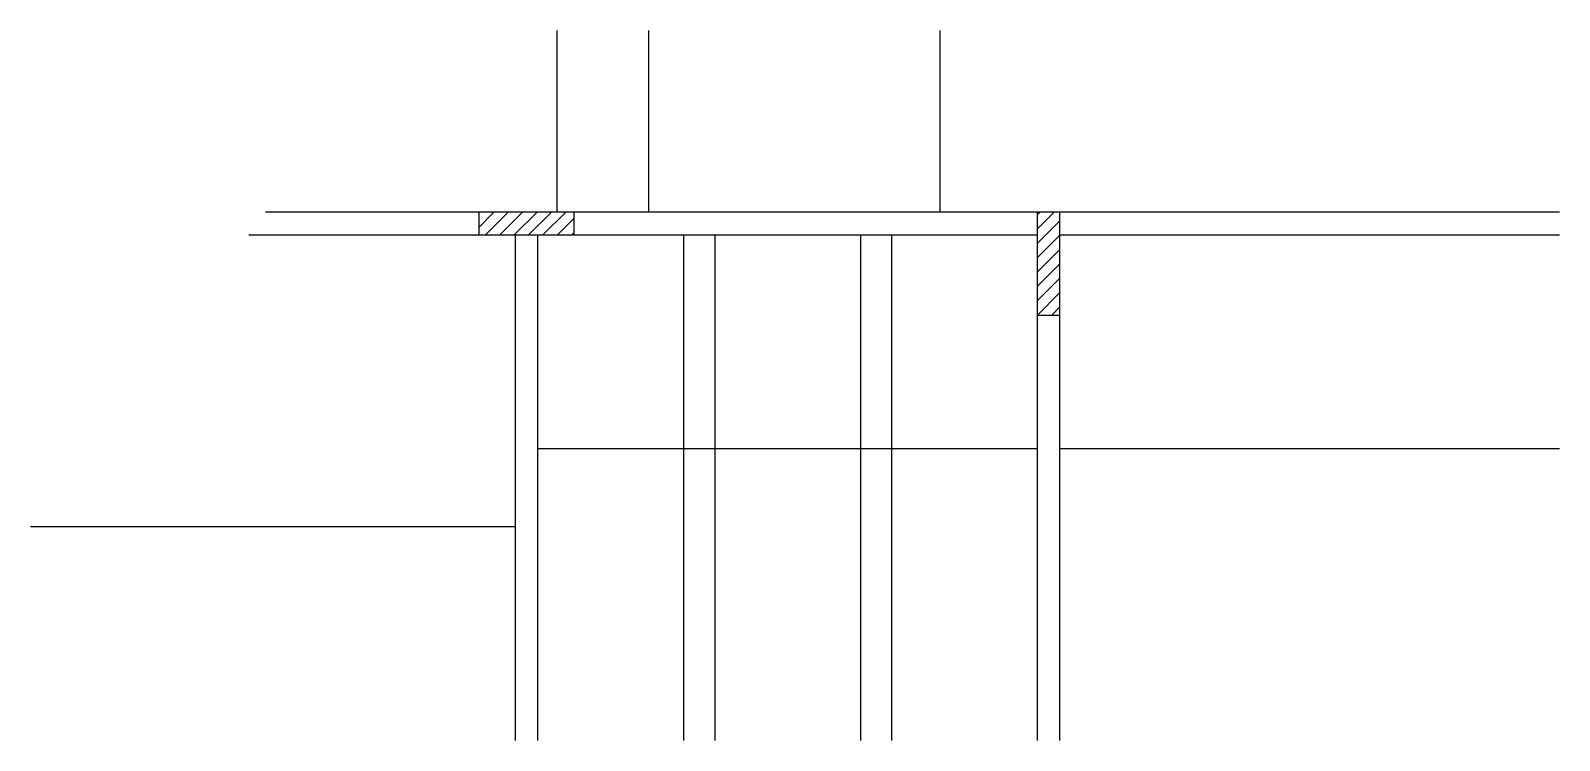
# Model space of a CAD drawing. Header units: metres. Extents: x 2443 to 3722, y 1590 to 2184.
import ezdxf

# ---------------------------------------------------------------- set-up
doc = ezdxf.new("R2010")
doc.units = ezdxf.units.M
for name, color, linetype in [('3', 7, 'Continuous'), ('7', 7, 'Continuous'), ('Painéis', 7, 'Continuous')]:
    doc.layers.add(name, color=color, linetype=linetype)

msp = doc.modelspace()

# ---------------------------------------------------------------- linework, layer by layer
at = {"layer": '3', "color": 7, "lineweight": 25}
for p, q in [((2818, 2019.4), (2830.7, 2032.1)), ((2818, 2031.4), (2818.7, 2032.1)), ((2823.8, 2013.1), (2842.8, 2032.1)), ((2835.8, 2013.1), (2854.8, 2032.1)), ((2847.8, 2013.1), (2866.8, 2032.1)), ((2859.8, 2013.1), (2878.8, 2032.1)), ((2871.8, 2013.1), (2890.8, 2032.1)), ((2883.9, 2013.1), (2898, 2027.2)), ((3285.5, 2018), (3299.6, 2032.1)), ((3285.5, 2030.1), (3287.5, 2032.1)), ((3285.5, 2006), (3304.5, 2025)), ((2895.9, 2013.1), (2898, 2015.2)), ((3285.5, 1994), (3304.5, 2013)), ((3285.5, 1982), (3304.5, 2001)), ((3285.5, 1970), (3304.5, 1989)), ((3285.5, 1957.9), (3304.5, 1976.9)), ((3285.7, 1946.1), (3304.5, 1964.9)), ((3297.7, 1946.1), (3304.5, 1952.9))]:
    msp.add_line(p, q, dxfattribs=at)
for points in [[(2818, 2032.1), (2639.5, 2032.1)], [(3285.5, 2032.1), (2898, 2032.1)], [(3722.5, 2032.1), (3304.5, 2032.1)], [(2625.5, 2013.1), (2818, 2013.1)], [(2848.5, 2013.1), (2848.5, 1590.1)], [(2867.5, 1590.1), (2867.5, 2013.1)], [(2898, 2013.1), (3285.5, 2013.1)], [(3304.5, 2013.1), (3722.5, 2013.1)], [(3285.5, 1946.1), (3285.5, 1590.1)], [(3304.5, 1590.1), (3304.5, 1946.1)]]:
    msp.add_lwpolyline(points, dxfattribs=at)
at = {"layer": '7', "color": 7, "lineweight": 25}
for points in [[(2818, 2013.1), (2898, 2013.1), (2898, 2032.1), (2818, 2032.1), (2818, 2013.1)], [(3285.5, 1946.1), (3304.5, 1946.1), (3304.5, 2032.1), (3285.5, 2032.1), (3285.5, 1946.1)]]:
    msp.add_lwpolyline(points, dxfattribs=at)
at = {"layer": 'Painéis', "color": 7, "lineweight": 25}
for p, q in [((2883.5, 2184.1), (2883.5, 2032.1)), ((2960, 2184.1), (2960, 2032.1)), ((3204, 2184.1), (3204, 2032.1)), ((2989.5, 2013.1), (2989.5, 1590.1)), ((3015.5, 2013.1), (3015.5, 1590.1)), ((3137.5, 2013.1), (3137.5, 1590.1)), ((3163.5, 2013.1), (3163.5, 1590.1)), ((3285.4, 1834.1), (2867.4, 1834.1)), ((3722.4, 1834.1), (3304.4, 1834.1)), ((2443, 1769.1), (2848.5, 1769.1))]:
    msp.add_line(p, q, dxfattribs=at)

doc.saveas('drawing.dxf')
